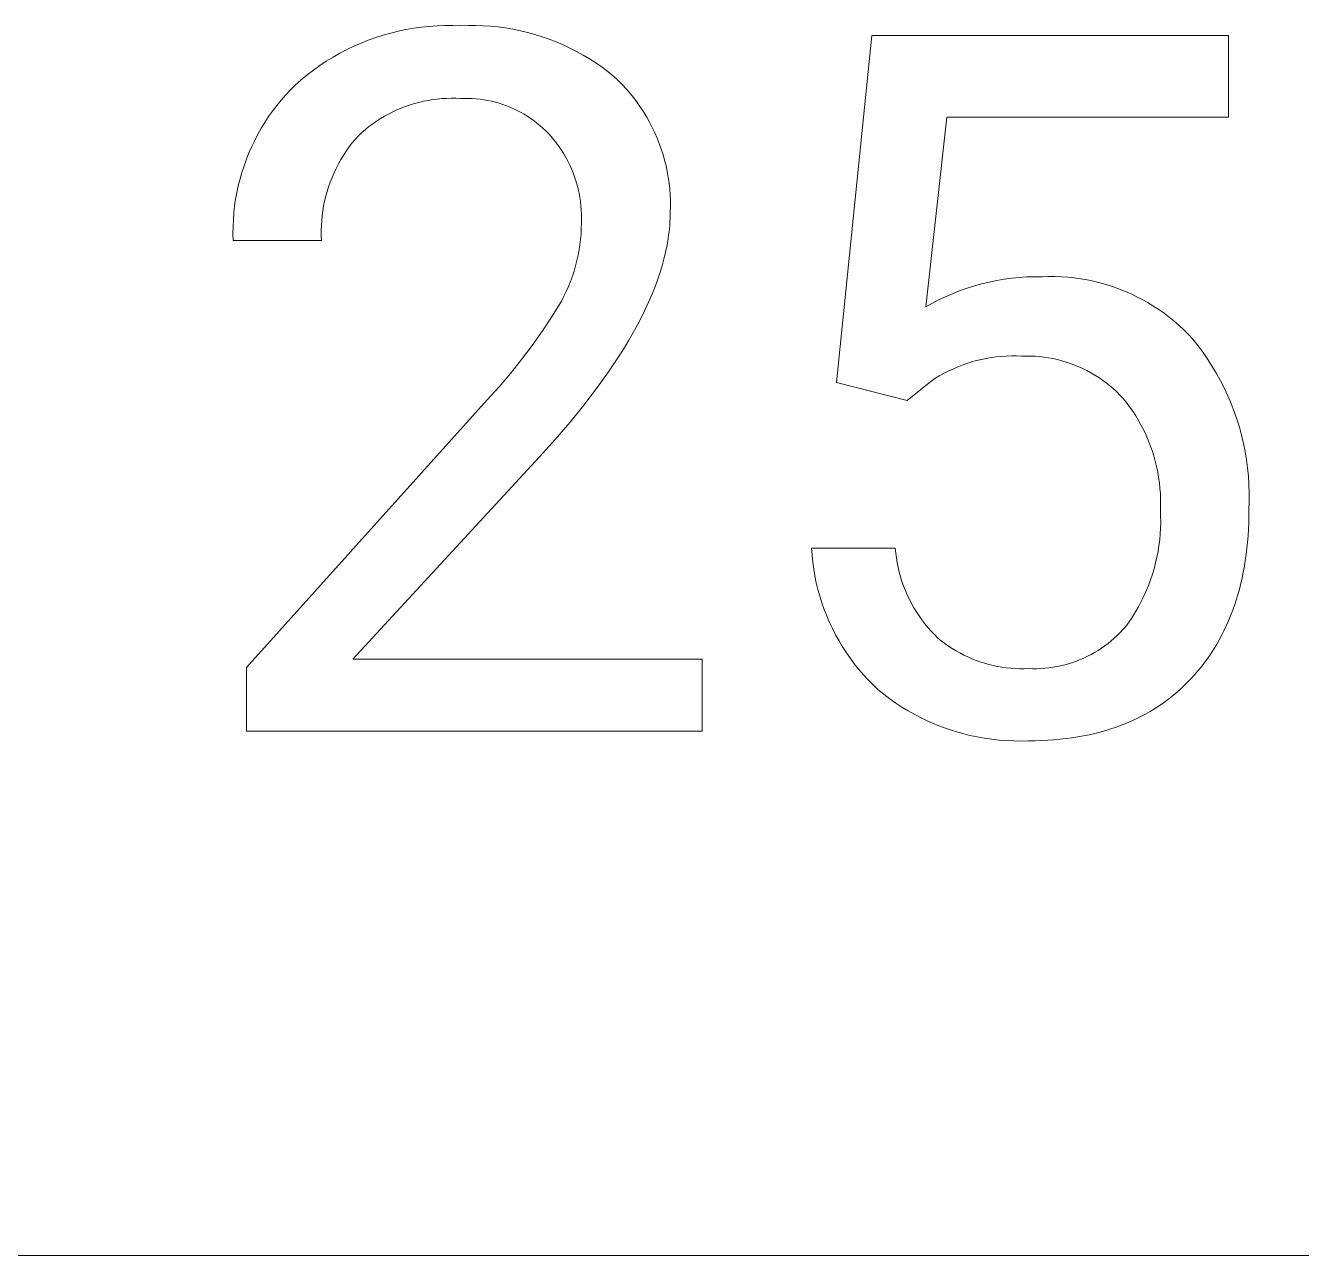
# Model space of a CAD drawing. Header units: millimetres. Extents: x 0 to 4030, y -54 to 2762.
# Drawn here: x 3429.5 to 3499.5, y 171.7 to 239.2 of the extents above; entities that cross this region are included whole.
import ezdxf

# ---------------------------------------------------------------- set-up
doc = ezdxf.new("R2010")
doc.units = ezdxf.units.MM
doc.header["$MEASUREMENT"] = 0
doc.layers.add('Domyślny', color=7, linetype='Continuous', true_color=0x000000)

msp = doc.modelspace()

# ---------------------------------------------------------------- linework, layer by layer
at = {"layer": 'Domyślny', "color": 18, "lineweight": 15, "true_color": 0x000000}
for p, q in [((3449.084, 238.647), (3449.498, 238.764)), ((3449.498, 238.764), (3449.916, 238.866)), ((3449.916, 238.866), (3450.337, 238.955)), ((3450.337, 238.955), (3450.761, 239.028)), ((3450.761, 239.028), (3451.187, 239.087)), ((3451.187, 239.087), (3451.615, 239.131)), ((3451.615, 239.131), (3452.044, 239.161)), ((3452.044, 239.161), (3452.473, 239.175)), ((3452.473, 239.175), (3452.904, 239.175)), ((3452.904, 239.175), (3453.333, 239.16)), ((3453.333, 239.16), (3453.745, 239.176)), ((3453.745, 239.176), (3454.158, 239.177)), ((3454.158, 239.177), (3454.57, 239.165)), ((3454.57, 239.165), (3454.981, 239.138)), ((3454.981, 239.138), (3455.391, 239.098)), ((3455.391, 239.098), (3455.8, 239.044)), ((3455.8, 239.044), (3456.207, 238.975)), ((3456.207, 238.975), (3456.611, 238.893)), ((3456.611, 238.893), (3457.012, 238.798)), ((3457.012, 238.798), (3457.409, 238.689)), ((3447.088, 237.854), (3447.476, 238.04)), ((3447.476, 238.04), (3447.87, 238.213)), ((3447.87, 238.213), (3448.27, 238.371)), ((3448.27, 238.371), (3448.675, 238.516)), ((3448.675, 238.516), (3449.084, 238.647)), ((3457.409, 238.689), (3457.803, 238.566)), ((3457.803, 238.566), (3458.192, 238.43)), ((3458.192, 238.43), (3458.577, 238.281)), ((3458.577, 238.281), (3458.956, 238.119)), ((3458.956, 238.119), (3459.329, 237.944)), ((3473.959, 219.604), (3475.905, 238.634)), ((3475.905, 238.634), (3495.459, 238.634)), ((3495.459, 238.634), (3495.459, 234.152)), ((3445.966, 237.218), (3446.333, 237.443)), ((3446.333, 237.443), (3446.707, 237.655)), ((3446.707, 237.655), (3447.088, 237.854)), ((3459.329, 237.944), (3459.697, 237.757)), ((3459.697, 237.757), (3460.057, 237.557)), ((3460.057, 237.557), (3460.411, 237.346)), ((3460.411, 237.346), (3460.757, 237.122)), ((3444.916, 236.47), (3445.258, 236.731)), ((3445.258, 236.731), (3445.608, 236.981)), ((3445.608, 236.981), (3445.966, 237.218)), ((3460.757, 237.122), (3461.096, 236.887)), ((3461.096, 236.887), (3461.426, 236.64)), ((3461.426, 236.64), (3461.748, 236.382)), ((3444.261, 235.913), (3444.584, 236.197)), ((3444.584, 236.197), (3444.916, 236.47)), ((3461.748, 236.382), (3461.98, 236.162)), ((3461.98, 236.162), (3462.205, 235.934)), ((3462.205, 235.934), (3462.423, 235.699)), ((3443.488, 235.083), (3443.736, 235.368)), ((3443.736, 235.368), (3443.994, 235.645)), ((3443.994, 235.645), (3444.261, 235.913)), ((3462.423, 235.699), (3462.632, 235.457)), ((3462.632, 235.457), (3462.833, 235.207)), ((3443.021, 234.488), (3443.25, 234.789)), ((3443.25, 234.789), (3443.488, 235.083)), ((3449.842, 234.546), (3449.61, 234.438)), ((3450.078, 234.646), (3449.842, 234.546)), ((3450.317, 234.737), (3450.078, 234.646)), ((3450.558, 234.82), (3450.317, 234.737)), ((3450.803, 234.895), (3450.558, 234.82)), ((3451.05, 234.962), (3450.803, 234.895)), ((3451.299, 235.02), (3451.05, 234.962)), ((3451.55, 235.07), (3451.299, 235.02)), ((3451.802, 235.111), (3451.55, 235.07)), ((3452.056, 235.143), (3451.802, 235.111)), ((3452.311, 235.167), (3452.056, 235.143)), ((3452.566, 235.182), (3452.311, 235.167)), ((3452.822, 235.188), (3452.566, 235.182)), ((3453.078, 235.186), (3452.822, 235.188)), ((3453.333, 235.174), (3453.078, 235.186)), ((3453.547, 235.181), (3453.333, 235.174)), ((3453.761, 235.18), (3453.547, 235.181)), ((3453.975, 235.172), (3453.761, 235.18)), ((3454.188, 235.157), (3453.975, 235.172)), ((3454.401, 235.134), (3454.188, 235.157)), ((3454.612, 235.104), (3454.401, 235.134)), ((3454.823, 235.067), (3454.612, 235.104)), ((3455.032, 235.023), (3454.823, 235.067)), ((3455.24, 234.971), (3455.032, 235.023)), ((3455.446, 234.913), (3455.24, 234.971)), ((3455.649, 234.847), (3455.446, 234.913)), ((3455.85, 234.775), (3455.649, 234.847)), ((3456.049, 234.696), (3455.85, 234.775)), ((3456.245, 234.61), (3456.049, 234.696)), ((3456.438, 234.518), (3456.245, 234.61)), ((3462.833, 235.207), (3463.025, 234.951)), ((3463.025, 234.951), (3463.209, 234.689)), ((3463.209, 234.689), (3463.384, 234.421)), ((3442.398, 233.541), (3442.595, 233.864)), ((3442.595, 233.864), (3442.803, 234.179)), ((3442.803, 234.179), (3443.021, 234.488)), ((3448.722, 233.931), (3448.512, 233.785)), ((3448.938, 234.069), (3448.722, 233.931)), ((3449.158, 234.2), (3448.938, 234.069)), ((3449.382, 234.323), (3449.158, 234.2)), ((3449.61, 234.438), (3449.382, 234.323)), ((3456.627, 234.419), (3456.438, 234.518)), ((3456.813, 234.313), (3456.627, 234.419)), ((3456.996, 234.201), (3456.813, 234.313)), ((3457.174, 234.084), (3456.996, 234.201)), ((3457.348, 233.96), (3457.174, 234.084)), ((3457.518, 233.83), (3457.348, 233.96)), ((3457.684, 233.694), (3457.518, 233.83)), ((3463.384, 234.421), (3463.549, 234.147)), ((3463.549, 234.147), (3463.706, 233.868)), ((3463.706, 233.868), (3463.853, 233.583)), ((3480.012, 234.152), (3478.858, 223.751)), ((3495.459, 234.152), (3480.012, 234.152)), ((3442.036, 232.877), (3442.211, 233.212)), ((3442.211, 233.212), (3442.398, 233.541)), ((3447.724, 233.135), (3447.545, 232.93)), ((3447.912, 233.307), (3447.724, 233.135)), ((3448.107, 233.473), (3447.912, 233.307)), ((3448.307, 233.633), (3448.107, 233.473)), ((3448.512, 233.785), (3448.307, 233.633)), ((3457.845, 233.553), (3457.684, 233.694)), ((3458.001, 233.407), (3457.845, 233.553)), ((3458.151, 233.255), (3458.001, 233.407)), ((3458.307, 233.082), (3458.151, 233.255)), ((3463.853, 233.583), (3463.99, 233.294)), ((3463.99, 233.294), (3464.117, 233)), ((3441.721, 232.19), (3441.873, 232.536)), ((3441.873, 232.536), (3442.036, 232.877)), ((3447.209, 232.502), (3447.053, 232.28)), ((3447.373, 232.719), (3447.209, 232.502)), ((3447.545, 232.93), (3447.373, 232.719)), ((3458.457, 232.903), (3458.307, 233.082)), ((3458.6, 232.719), (3458.457, 232.903)), ((3458.737, 232.531), (3458.6, 232.719)), ((3458.868, 232.338), (3458.737, 232.531)), ((3464.117, 233), (3464.235, 232.703)), ((3464.235, 232.703), (3464.343, 232.401)), ((3441.452, 231.483), (3441.58, 231.838)), ((3441.58, 231.838), (3441.721, 232.19)), ((3446.763, 231.82), (3446.63, 231.583)), ((3446.904, 232.052), (3446.763, 231.82)), ((3447.053, 232.28), (3446.904, 232.052)), ((3458.991, 232.14), (3458.868, 232.338)), ((3459.108, 231.939), (3458.991, 232.14)), ((3459.218, 231.733), (3459.108, 231.939)), ((3459.321, 231.524), (3459.218, 231.733)), ((3464.343, 232.401), (3464.44, 232.096)), ((3464.44, 232.096), (3464.527, 231.788)), ((3464.527, 231.788), (3464.604, 231.477)), ((3441.231, 230.76), (3441.335, 231.123)), ((3441.335, 231.123), (3441.452, 231.483)), ((3446.389, 231.096), (3446.281, 230.846)), ((3446.505, 231.341), (3446.389, 231.096)), ((3446.63, 231.583), (3446.505, 231.341)), ((3459.417, 231.312), (3459.321, 231.524)), ((3459.505, 231.096), (3459.417, 231.312)), ((3459.586, 230.877), (3459.505, 231.096)), ((3464.604, 231.477), (3464.67, 231.164)), ((3464.67, 231.164), (3464.725, 230.849)), ((3441.059, 230.023), (3441.138, 230.393)), ((3441.138, 230.393), (3441.231, 230.76)), ((3446.091, 230.337), (3446.01, 230.077)), ((3446.182, 230.593), (3446.091, 230.337)), ((3446.281, 230.846), (3446.182, 230.593)), ((3459.659, 230.656), (3459.586, 230.877)), ((3459.725, 230.432), (3459.659, 230.656)), ((3459.783, 230.207), (3459.725, 230.432)), ((3464.725, 230.849), (3464.77, 230.532)), ((3464.77, 230.532), (3464.805, 230.213)), ((3440.937, 229.277), (3440.991, 229.651)), ((3440.991, 229.651), (3441.059, 230.023)), ((3445.937, 229.816), (3445.873, 229.551)), ((3446.01, 230.077), (3445.937, 229.816)), ((3459.833, 229.979), (3459.783, 230.207)), ((3459.875, 229.75), (3459.833, 229.979)), ((3459.91, 229.519), (3459.875, 229.75)), ((3464.805, 230.213), (3464.828, 229.894)), ((3464.828, 229.894), (3464.841, 229.574)), ((3440.894, 228.901), (3440.937, 229.277)), ((3445.774, 229.017), (3445.738, 228.747)), ((3445.819, 229.285), (3445.774, 229.017)), ((3445.873, 229.551), (3445.819, 229.285)), ((3459.937, 229.288), (3459.91, 229.519)), ((3459.955, 229.056), (3459.937, 229.288)), ((3459.966, 228.823), (3459.955, 229.056)), ((3464.835, 228.934), (3464.833, 228.758)), ((3464.843, 229.254), (3464.835, 228.934)), ((3464.841, 229.574), (3464.843, 229.254)), ((3440.848, 228.147), (3440.865, 228.524)), ((3440.865, 228.524), (3440.894, 228.901)), ((3445.711, 228.477), (3445.693, 228.206)), ((3445.738, 228.747), (3445.711, 228.477)), ((3459.957, 228.058), (3459.963, 228.357)), ((3459.963, 228.357), (3459.968, 228.59)), ((3459.968, 228.59), (3459.966, 228.823)), ((3464.807, 228.223), (3464.791, 228.043)), ((3464.819, 228.402), (3464.807, 228.223)), ((3464.828, 228.581), (3464.819, 228.402)), ((3464.833, 228.758), (3464.828, 228.581)), ((3440.844, 227.769), (3440.848, 228.147)), ((3440.852, 227.39), (3440.844, 227.769)), ((3445.693, 228.206), (3445.685, 227.934)), ((3445.685, 227.934), (3445.686, 227.662)), ((3445.686, 227.662), (3445.697, 227.39)), ((3459.917, 227.462), (3459.942, 227.76)), ((3459.942, 227.76), (3459.957, 228.058)), ((3464.749, 227.679), (3464.723, 227.495)), ((3464.772, 227.861), (3464.749, 227.679)), ((3464.791, 228.043), (3464.772, 227.861)), ((3445.697, 227.39), (3440.852, 227.39)), ((3459.781, 226.577), (3459.836, 226.871)), ((3459.836, 226.871), (3459.881, 227.166)), ((3459.881, 227.166), (3459.917, 227.462)), ((3464.66, 227.125), (3464.583, 226.75)), ((3464.723, 227.495), (3464.66, 227.125)), ((3459.643, 225.996), (3459.717, 226.286)), ((3459.717, 226.286), (3459.781, 226.577)), ((3464.492, 226.371), (3464.387, 225.988)), ((3464.583, 226.75), (3464.492, 226.371)), ((3459.364, 225.146), (3459.466, 225.426)), ((3459.466, 225.426), (3459.559, 225.71)), ((3459.559, 225.71), (3459.643, 225.996)), ((3464.268, 225.6), (3464.134, 225.208)), ((3464.387, 225.988), (3464.268, 225.6)), ((3459.131, 224.596), (3459.252, 224.869)), ((3459.252, 224.869), (3459.364, 225.146)), ((3463.987, 224.812), (3463.826, 224.411)), ((3464.134, 225.208), (3463.987, 224.812)), ((3480.741, 224.635), (3481.134, 224.773)), ((3481.134, 224.773), (3481.532, 224.897)), ((3481.532, 224.897), (3481.933, 225.008)), ((3481.933, 225.008), (3482.338, 225.106)), ((3482.338, 225.106), (3482.746, 225.19)), ((3482.746, 225.19), (3483.157, 225.26)), ((3483.157, 225.26), (3483.57, 225.316)), ((3483.57, 225.316), (3483.984, 225.359)), ((3483.984, 225.359), (3484.4, 225.387)), ((3484.4, 225.387), (3484.816, 225.401)), ((3484.816, 225.401), (3485.233, 225.402)), ((3485.233, 225.402), (3485.589, 225.412)), ((3485.589, 225.412), (3485.945, 225.411)), ((3485.945, 225.411), (3486.301, 225.398)), ((3486.301, 225.398), (3486.656, 225.373)), ((3486.656, 225.373), (3487.011, 225.336)), ((3487.011, 225.336), (3487.363, 225.286)), ((3487.363, 225.286), (3487.714, 225.225)), ((3487.714, 225.225), (3488.063, 225.152)), ((3488.063, 225.152), (3488.409, 225.067)), ((3488.409, 225.067), (3488.752, 224.97)), ((3488.752, 224.97), (3489.091, 224.862)), ((3489.091, 224.862), (3489.427, 224.743)), ((3489.427, 224.743), (3489.758, 224.612)), ((3458.355, 223.236), (3458.863, 224.062)), ((3458.863, 224.062), (3459.001, 224.327)), ((3459.001, 224.327), (3459.131, 224.596)), ((3463.826, 224.411), (3463.651, 224.007)), ((3479.222, 223.953), (3479.593, 224.142)), ((3479.593, 224.142), (3479.97, 224.319)), ((3479.97, 224.319), (3480.353, 224.483)), ((3480.353, 224.483), (3480.741, 224.635)), ((3489.758, 224.612), (3490.085, 224.47)), ((3490.085, 224.47), (3490.406, 224.316)), ((3490.406, 224.316), (3490.723, 224.153)), ((3490.723, 224.153), (3491.033, 223.978)), ((3463.462, 223.598), (3463.259, 223.185)), ((3463.651, 224.007), (3463.462, 223.598)), ((3478.858, 223.751), (3479.222, 223.953)), ((3491.033, 223.978), (3491.338, 223.793)), ((3491.338, 223.793), (3491.636, 223.598)), ((3491.636, 223.598), (3491.927, 223.393)), ((3491.927, 223.393), (3492.211, 223.178)), ((3457.822, 222.425), (3458.355, 223.236)), ((3463.041, 222.767), (3462.81, 222.345)), ((3463.259, 223.185), (3463.041, 222.767)), ((3492.211, 223.178), (3492.487, 222.953)), ((3492.487, 222.953), (3492.756, 222.72)), ((3492.756, 222.72), (3493.017, 222.477)), ((3457.264, 221.631), (3457.822, 222.425)), ((3462.565, 221.919), (3462.305, 221.489)), ((3462.81, 222.345), (3462.565, 221.919)), ((3493.017, 222.477), (3493.269, 222.226)), ((3493.269, 222.226), (3493.513, 221.966)), ((3493.513, 221.966), (3493.797, 221.608)), ((3456.682, 220.855), (3457.264, 221.631)), ((3462.305, 221.489), (3462.032, 221.055)), ((3493.797, 221.608), (3494.07, 221.24)), ((3494.07, 221.24), (3494.329, 220.864)), ((3456.076, 220.098), (3456.682, 220.855)), ((3461.745, 220.616), (3461.443, 220.173)), ((3462.032, 221.055), (3461.745, 220.616)), ((3480.843, 220.548), (3480.585, 220.446)), ((3481.104, 220.64), (3480.843, 220.548)), ((3481.368, 220.723), (3481.104, 220.64)), ((3481.635, 220.797), (3481.368, 220.723)), ((3481.904, 220.862), (3481.635, 220.797)), ((3482.176, 220.917), (3481.904, 220.862)), ((3482.449, 220.963), (3482.176, 220.917)), ((3482.723, 221), (3482.449, 220.963)), ((3482.999, 221.027), (3482.723, 221)), ((3483.275, 221.045), (3482.999, 221.027)), ((3483.552, 221.053), (3483.275, 221.045)), ((3483.829, 221.051), (3483.552, 221.053)), ((3484.105, 221.04), (3483.829, 221.051)), ((3484.354, 221.047), (3484.105, 221.04)), ((3484.602, 221.045), (3484.354, 221.047)), ((3484.85, 221.034), (3484.602, 221.045)), ((3485.097, 221.015), (3484.85, 221.034)), ((3485.344, 220.987), (3485.097, 221.015)), ((3485.59, 220.95), (3485.344, 220.987)), ((3485.834, 220.905), (3485.59, 220.95)), ((3486.076, 220.852), (3485.834, 220.905)), ((3486.316, 220.79), (3486.076, 220.852)), ((3486.555, 220.72), (3486.316, 220.79)), ((3486.79, 220.641), (3486.555, 220.72)), ((3487.023, 220.555), (3486.79, 220.641)), ((3487.252, 220.46), (3487.023, 220.555)), ((3494.329, 220.864), (3494.576, 220.479)), ((3455.448, 219.359), (3456.076, 220.098)), ((3461.443, 220.173), (3460.798, 219.275)), ((3479.594, 219.954), (3479.358, 219.81)), ((3479.835, 220.09), (3479.594, 219.954)), ((3480.081, 220.217), (3479.835, 220.09)), ((3480.331, 220.336), (3480.081, 220.217)), ((3480.585, 220.446), (3480.331, 220.336)), ((3487.478, 220.357), (3487.252, 220.46)), ((3487.7, 220.247), (3487.478, 220.357)), ((3487.919, 220.128), (3487.7, 220.247)), ((3488.133, 220.003), (3487.919, 220.128)), ((3488.342, 219.869), (3488.133, 220.003)), ((3488.547, 219.729), (3488.342, 219.869)), ((3494.576, 220.479), (3494.81, 220.086)), ((3494.81, 220.086), (3495.03, 219.685)), ((3454.796, 218.64), (3455.448, 219.359)), ((3460.798, 219.275), (3460.096, 218.36)), ((3477.838, 218.611), (3473.959, 219.604)), ((3479.126, 219.658), (3477.838, 218.611)), ((3479.358, 219.81), (3479.126, 219.658)), ((3488.747, 219.582), (3488.547, 219.729)), ((3488.941, 219.427), (3488.747, 219.582)), ((3489.13, 219.266), (3488.941, 219.427)), ((3489.313, 219.099), (3489.13, 219.266)), ((3495.03, 219.685), (3495.237, 219.277)), ((3495.237, 219.277), (3495.43, 218.862)), ((3441.59, 203.958), (3454.796, 218.64)), ((3489.49, 218.925), (3489.313, 219.099)), ((3489.661, 218.745), (3489.49, 218.925)), ((3489.851, 218.51), (3489.661, 218.745)), ((3490.033, 218.268), (3489.851, 218.51)), ((3495.43, 218.862), (3495.608, 218.441)), ((3495.608, 218.441), (3495.773, 218.015)), ((3460.096, 218.36), (3459.339, 217.428)), ((3490.207, 218.021), (3490.033, 218.268)), ((3490.372, 217.768), (3490.207, 218.021)), ((3490.528, 217.509), (3490.372, 217.768)), ((3495.773, 218.015), (3495.923, 217.583)), ((3459.339, 217.428), (3458.525, 216.479)), ((3490.676, 217.245), (3490.528, 217.509)), ((3490.814, 216.976), (3490.676, 217.245)), ((3495.923, 217.583), (3496.059, 217.146)), ((3496.059, 217.146), (3496.18, 216.705)), ((3458.525, 216.479), (3457.655, 215.513)), ((3490.943, 216.703), (3490.814, 216.976)), ((3491.063, 216.426), (3490.943, 216.703)), ((3491.174, 216.144), (3491.063, 216.426)), ((3496.18, 216.705), (3496.286, 216.26)), ((3491.275, 215.86), (3491.174, 216.144)), ((3491.366, 215.571), (3491.275, 215.86)), ((3496.286, 216.26), (3496.377, 215.812)), ((3496.377, 215.812), (3496.453, 215.361)), ((3457.655, 215.513), (3447.428, 204.428)), ((3491.448, 215.28), (3491.366, 215.571)), ((3491.519, 214.987), (3491.448, 215.28)), ((3491.581, 214.691), (3491.519, 214.987)), ((3496.453, 215.361), (3496.513, 214.908)), ((3491.632, 214.393), (3491.581, 214.691)), ((3491.674, 214.094), (3491.632, 214.393)), ((3496.513, 214.908), (3496.559, 214.453)), ((3496.559, 214.453), (3496.589, 213.997)), ((3491.705, 213.793), (3491.674, 214.094)), ((3491.726, 213.491), (3491.705, 213.793)), ((3496.589, 213.997), (3496.603, 213.539)), ((3496.603, 213.539), (3496.603, 213.082)), ((3491.737, 213.189), (3491.726, 213.491)), ((3491.728, 212.585), (3491.738, 212.887)), ((3491.738, 212.887), (3491.737, 213.189)), ((3496.603, 213.082), (3496.587, 212.625)), ((3491.742, 212.262), (3491.728, 212.585)), ((3491.745, 211.938), (3491.742, 212.262)), ((3496.587, 212.625), (3496.574, 211.9)), ((3491.719, 211.292), (3491.737, 211.615)), ((3491.737, 211.615), (3491.745, 211.938)), ((3496.559, 211.545), (3496.537, 211.194)), ((3496.574, 211.9), (3496.559, 211.545)), ((3491.649, 210.649), (3491.689, 210.97)), ((3491.689, 210.97), (3491.719, 211.292)), ((3496.509, 210.848), (3496.475, 210.507)), ((3496.537, 211.194), (3496.509, 210.848)), ((3472.617, 210.123), (3472.591, 210.505)), ((3472.591, 210.505), (3477.18, 210.505)), ((3472.655, 209.743), (3472.617, 210.123)), ((3477.18, 210.505), (3477.206, 210.241)), ((3477.206, 210.241), (3477.242, 209.978)), ((3491.537, 210.013), (3491.599, 210.33)), ((3491.599, 210.33), (3491.649, 210.649)), ((3496.434, 210.171), (3496.388, 209.84)), ((3496.475, 210.507), (3496.434, 210.171)), ((3472.707, 209.364), (3472.655, 209.743)), ((3472.772, 208.987), (3472.707, 209.364)), ((3477.242, 209.978), (3477.286, 209.716)), ((3477.286, 209.716), (3477.339, 209.456)), ((3477.339, 209.456), (3477.401, 209.198)), ((3491.291, 209.075), (3491.383, 209.385)), ((3491.383, 209.385), (3491.466, 209.697)), ((3491.466, 209.697), (3491.537, 210.013)), ((3496.335, 209.514), (3496.276, 209.192)), ((3496.388, 209.84), (3496.335, 209.514)), ((3472.849, 208.613), (3472.772, 208.987)), ((3477.401, 209.198), (3477.472, 208.943)), ((3477.472, 208.943), (3477.551, 208.69)), ((3477.551, 208.69), (3477.64, 208.439)), ((3491.075, 208.465), (3491.188, 208.768)), ((3491.188, 208.768), (3491.291, 209.075)), ((3496.211, 208.875), (3496.139, 208.563)), ((3496.276, 209.192), (3496.211, 208.875)), ((3472.939, 208.241), (3472.849, 208.613)), ((3473.041, 207.873), (3472.939, 208.241)), ((3477.64, 208.439), (3477.737, 208.192)), ((3477.737, 208.192), (3477.842, 207.949)), ((3477.842, 207.949), (3477.956, 207.709)), ((3490.819, 207.871), (3490.952, 208.166)), ((3490.952, 208.166), (3491.075, 208.465)), ((3495.978, 207.954), (3495.888, 207.657)), ((3496.062, 208.256), (3495.978, 207.954)), ((3496.139, 208.563), (3496.062, 208.256)), ((3473.156, 207.508), (3473.041, 207.873)), ((3473.282, 207.148), (3473.156, 207.508)), ((3477.956, 207.709), (3478.077, 207.474)), ((3478.077, 207.474), (3478.207, 207.242)), ((3478.207, 207.242), (3478.345, 207.016)), ((3490.362, 207.016), (3490.524, 207.296)), ((3490.524, 207.296), (3490.676, 207.581)), ((3490.676, 207.581), (3490.819, 207.871)), ((3495.791, 207.364), (3495.689, 207.077)), ((3495.888, 207.657), (3495.791, 207.364)), ((3473.422, 206.792), (3473.282, 207.148)), ((3473.573, 206.441), (3473.422, 206.792)), ((3478.345, 207.016), (3478.491, 206.794)), ((3478.491, 206.794), (3478.644, 206.577)), ((3478.644, 206.577), (3478.804, 206.366)), ((3490.011, 206.473), (3490.191, 206.741)), ((3490.191, 206.741), (3490.362, 207.016)), ((3495.58, 206.794), (3495.465, 206.516)), ((3495.689, 207.077), (3495.58, 206.794)), ((3473.735, 206.095), (3473.573, 206.441)), ((3473.91, 205.755), (3473.735, 206.095)), ((3478.804, 206.366), (3478.972, 206.16)), ((3478.972, 206.16), (3479.146, 205.96)), ((3479.146, 205.96), (3479.328, 205.767)), ((3489.364, 205.725), (3489.522, 205.882)), ((3489.522, 205.882), (3489.675, 206.043)), ((3489.675, 206.043), (3489.823, 206.21)), ((3489.823, 206.21), (3490.011, 206.473)), ((3495.217, 205.975), (3495.083, 205.712)), ((3495.344, 206.243), (3495.217, 205.975)), ((3495.465, 206.516), (3495.344, 206.243)), ((3474.095, 205.42), (3473.91, 205.755)), ((3474.292, 205.093), (3474.095, 205.42)), ((3479.328, 205.767), (3479.516, 205.579)), ((3479.516, 205.579), (3479.706, 205.426)), ((3479.706, 205.426), (3479.901, 205.279)), ((3479.901, 205.279), (3480.101, 205.139)), ((3480.101, 205.139), (3480.306, 205.005)), ((3488.498, 205.028), (3488.68, 205.155)), ((3488.68, 205.155), (3488.858, 205.289)), ((3488.858, 205.289), (3489.031, 205.429)), ((3489.031, 205.429), (3489.2, 205.574)), ((3489.2, 205.574), (3489.364, 205.725)), ((3494.797, 205.201), (3494.645, 204.952)), ((3494.943, 205.454), (3494.797, 205.201)), ((3495.083, 205.712), (3494.943, 205.454)), ((3447.428, 204.428), (3466.593, 204.428)), ((3466.593, 204.428), (3466.593, 200.469)), ((3474.5, 204.772), (3474.292, 205.093)), ((3474.719, 204.458), (3474.5, 204.772)), ((3474.948, 204.152), (3474.719, 204.458)), ((3480.306, 205.005), (3480.515, 204.879)), ((3480.515, 204.879), (3480.728, 204.76)), ((3480.728, 204.76), (3480.945, 204.648)), ((3480.945, 204.648), (3481.166, 204.543)), ((3481.166, 204.543), (3481.39, 204.446)), ((3481.39, 204.446), (3481.618, 204.356)), ((3487.323, 204.397), (3487.527, 204.485)), ((3487.527, 204.485), (3487.728, 204.58)), ((3487.728, 204.58), (3487.926, 204.682)), ((3487.926, 204.682), (3488.121, 204.791)), ((3488.121, 204.791), (3488.311, 204.906)), ((3488.311, 204.906), (3488.498, 205.028)), ((3494.322, 204.47), (3494.151, 204.237)), ((3494.487, 204.709), (3494.322, 204.47)), ((3494.645, 204.952), (3494.487, 204.709)), ((3441.59, 200.469), (3441.59, 203.958)), ((3475.187, 203.854), (3474.948, 204.152)), ((3475.437, 203.564), (3475.187, 203.854)), ((3481.618, 204.356), (3481.848, 204.274)), ((3481.848, 204.274), (3482.081, 204.2)), ((3482.081, 204.2), (3482.316, 204.134)), ((3482.316, 204.134), (3482.553, 204.076)), ((3482.553, 204.076), (3482.792, 204.025)), ((3482.792, 204.025), (3483.033, 203.983)), ((3483.033, 203.983), (3483.275, 203.949)), ((3483.275, 203.949), (3483.518, 203.923)), ((3483.518, 203.923), (3483.762, 203.906)), ((3483.762, 203.906), (3484.006, 203.896)), ((3484.006, 203.896), (3484.25, 203.895)), ((3484.25, 203.895), (3484.495, 203.902)), ((3484.495, 203.902), (3484.717, 203.895)), ((3484.717, 203.895), (3484.94, 203.896)), ((3484.94, 203.896), (3485.162, 203.905)), ((3485.162, 203.905), (3485.384, 203.921)), ((3485.384, 203.921), (3485.606, 203.945)), ((3485.606, 203.945), (3485.826, 203.976)), ((3485.826, 203.976), (3486.045, 204.014)), ((3486.045, 204.014), (3486.263, 204.06)), ((3486.263, 204.06), (3486.48, 204.113)), ((3486.48, 204.113), (3486.694, 204.173)), ((3486.694, 204.173), (3486.906, 204.24)), ((3486.906, 204.24), (3487.116, 204.315)), ((3487.116, 204.315), (3487.323, 204.397)), ((3493.791, 203.784), (3493.602, 203.565)), ((3493.974, 204.008), (3493.791, 203.784)), ((3494.151, 204.237), (3493.974, 204.008)), ((3475.695, 203.283), (3475.437, 203.564)), ((3475.964, 203.011), (3475.695, 203.283)), ((3493.205, 203.142), (3492.998, 202.939)), ((3493.406, 203.352), (3493.205, 203.142)), ((3493.602, 203.565), (3493.406, 203.352)), ((3476.241, 202.748), (3475.964, 203.011)), ((3476.556, 202.493), (3476.241, 202.748)), ((3476.88, 202.249), (3476.556, 202.493)), ((3492.349, 202.371), (3492.123, 202.195)), ((3492.57, 202.554), (3492.349, 202.371)), ((3492.787, 202.743), (3492.57, 202.554)), ((3492.998, 202.939), (3492.787, 202.743)), ((3477.211, 202.016), (3476.88, 202.249)), ((3477.551, 201.794), (3477.211, 202.016)), ((3477.897, 201.583), (3477.551, 201.794)), ((3491.413, 201.706), (3491.167, 201.556)), ((3491.655, 201.862), (3491.413, 201.706)), ((3491.891, 202.025), (3491.655, 201.862)), ((3492.123, 202.195), (3491.891, 202.025)), ((3478.251, 201.385), (3477.897, 201.583)), ((3478.61, 201.198), (3478.251, 201.385)), ((3478.976, 201.024), (3478.61, 201.198)), ((3479.348, 200.862), (3478.976, 201.024)), ((3490.132, 201.023), (3489.861, 200.907)), ((3490.398, 201.146), (3490.132, 201.023)), ((3490.659, 201.276), (3490.398, 201.146)), ((3490.916, 201.413), (3490.659, 201.276)), ((3491.167, 201.556), (3490.916, 201.413)), ((3466.593, 200.469), (3441.59, 200.469)), ((3479.725, 200.712), (3479.348, 200.862)), ((3480.106, 200.575), (3479.725, 200.712)), ((3480.492, 200.451), (3480.106, 200.575)), ((3480.882, 200.34), (3480.492, 200.451)), ((3481.275, 200.242), (3480.882, 200.34)), ((3481.672, 200.158), (3481.275, 200.242)), ((3487.823, 200.277), (3487.512, 200.213)), ((3488.129, 200.347), (3487.823, 200.277)), ((3488.43, 200.423), (3488.129, 200.347)), ((3488.726, 200.507), (3488.43, 200.423)), ((3489.017, 200.597), (3488.726, 200.507)), ((3489.303, 200.693), (3489.017, 200.597)), ((3489.584, 200.797), (3489.303, 200.693)), ((3489.861, 200.907), (3489.584, 200.797)), ((3482.071, 200.087), (3481.672, 200.158)), ((3482.472, 200.029), (3482.071, 200.087)), ((3482.875, 199.984), (3482.472, 200.029)), ((3483.279, 199.954), (3482.875, 199.984)), ((3483.684, 199.936), (3483.279, 199.954)), ((3484.089, 199.933), (3483.684, 199.936)), ((3484.495, 199.943), (3484.089, 199.933)), ((3484.849, 199.946), (3484.495, 199.943)), ((3485.199, 199.956), (3484.849, 199.946)), ((3485.545, 199.973), (3485.199, 199.956)), ((3485.885, 199.996), (3485.545, 199.973)), ((3486.22, 200.026), (3485.885, 199.996)), ((3486.551, 200.063), (3486.22, 200.026)), ((3486.876, 200.106), (3486.551, 200.063)), ((3487.197, 200.156), (3486.876, 200.106)), ((3487.512, 200.213), (3487.197, 200.156)), ((2507.178, 171.714), (4030.226, 171.714))]:
    msp.add_line(p, q, dxfattribs=at)

doc.saveas('drawing.dxf')
